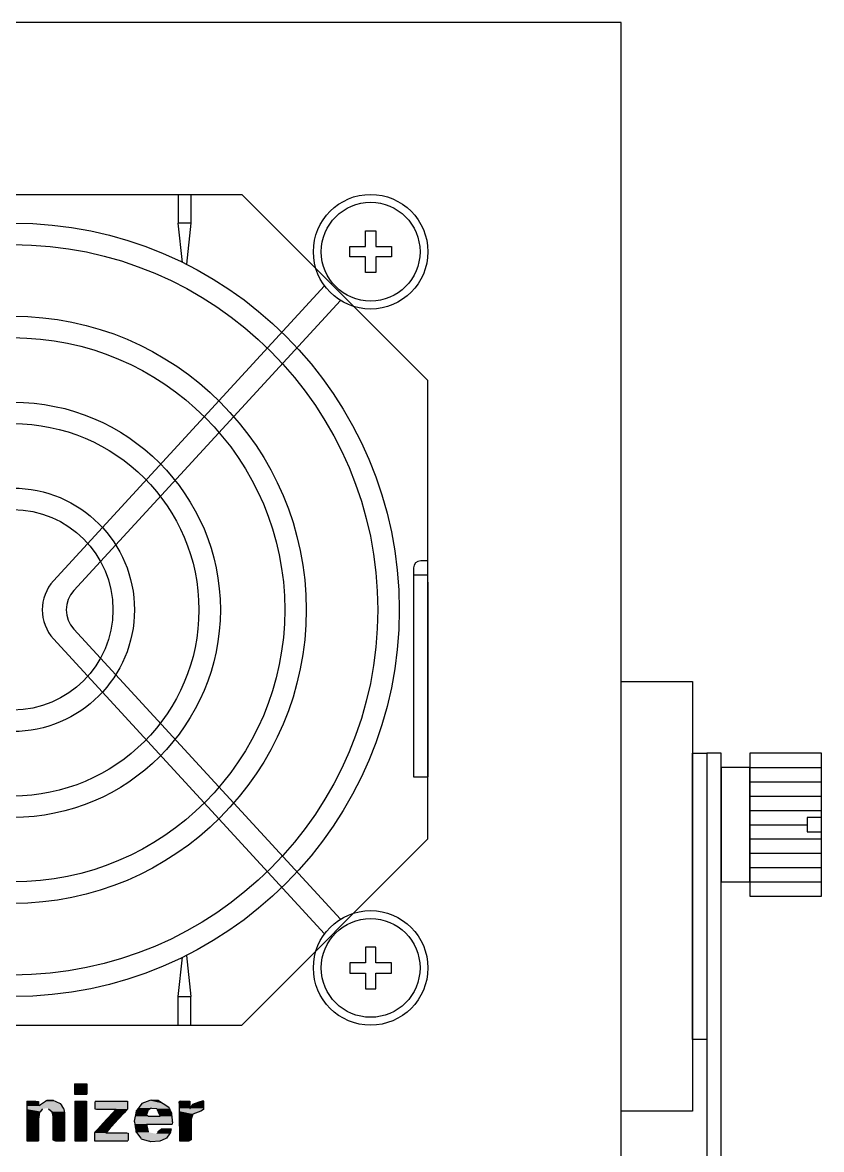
# Model space of a CAD drawing. Extents: x 57 to 405, y 53 to 275.
# Drawn here: x 116.7 to 172.5, y 196.1 to 274.8 of the extents above; entities that cross this region are included whole.
import ezdxf

# ---------------------------------------------------------------- set-up
doc = ezdxf.new("R2010")
doc.units = 0
doc.layers.get('0').update_dxf_attribs({"linetype": 'CONTINUOUS'})

# ---------------------------------------------------------------- blocks, each defined once
blk = doc.blocks.new('*U112')
at = {"color": 7, "linetype": 'CONTINUOUS'}
for p, q in [((127.719, 199.483), (127.606, 199.406)), ((127.606, 199.406), (127.615, 199.251)), ((127.615, 199.251), (127.619, 199.175)), ((127.619, 199.175), (127.625, 199.061)), ((127.625, 199.061), (127.628, 198.983)), ((127.719, 199.483), (128.355, 199.483)), ((128.355, 199.483), (128.358, 199.406)), ((128.358, 199.406), (128.363, 199.251)), ((128.363, 199.251), (128.365, 199.175)), ((128.365, 199.175), (128.369, 199.061)), ((128.369, 199.061), (128.377, 198.983)), ((128.43, 199.061), (128.382, 198.983)), ((128.499, 199.175), (128.43, 199.061)), ((128.546, 199.251), (128.499, 199.175)), ((128.999, 199.406), (128.546, 199.251)), ((129.226, 199.483), (128.999, 199.406)), ((129.323, 199.516), (129.226, 199.483)), ((129.323, 199.483), (129.323, 199.516)), ((129.323, 199.483), (129.323, 199.406)), ((129.323, 199.406), (129.323, 199.251)), ((129.323, 199.251), (129.323, 199.175)), ((129.323, 199.175), (129.323, 199.061)), ((129.323, 199.061), (129.323, 198.983)), ((127.628, 198.983), (127.628, 198.982)), ((127.628, 198.982), (127.629, 198.908)), ((127.629, 198.908), (127.629, 198.899)), ((127.629, 198.899), (127.629, 198.785)), ((127.629, 198.785), (127.63, 198.588)), ((127.63, 198.588), (127.63, 198.581)), ((127.63, 198.581), (127.631, 198.223)), ((128.377, 198.983), (128.382, 198.983)), ((128.564, 198.581), (128.461, 198.223)), ((128.583, 198.588), (128.564, 198.581)), ((129.144, 198.785), (128.583, 198.588)), ((129.323, 198.899), (129.144, 198.785)), ((129.323, 198.983), (129.323, 198.982)), ((129.323, 198.982), (129.323, 198.908)), ((129.323, 198.908), (129.323, 198.899)), ((127.631, 198.223), (127.631, 198.033)), ((127.631, 198.033), (127.633, 197.422)), ((128.461, 198.223), (128.454, 198.033)), ((128.454, 198.033), (128.454, 197.422)), ((127.633, 197.422), (127.633, 197.407)), ((127.633, 197.407), (127.634, 196.926)), ((127.634, 196.926), (127.634, 196.781)), ((127.634, 196.781), (127.634, 196.722)), ((127.634, 196.722), (127.894, 196.722)), ((127.894, 196.722), (128.326, 196.722)), ((128.454, 196.781), (128.326, 196.722)), ((128.454, 197.422), (128.454, 197.407)), ((128.454, 197.407), (128.454, 196.926)), ((128.454, 196.926), (128.454, 196.781))]:
    blk.add_line(p, q, dxfattribs=at)
for points in [[(127.719, 199.483), (127.606, 199.406), (128.358, 199.406)], [(127.606, 199.406), (127.615, 199.251), (128.363, 199.251)], [(127.615, 199.251), (127.619, 199.175), (128.365, 199.175)], [(127.619, 199.175), (127.625, 199.061), (128.369, 199.061)], [(127.625, 199.061), (127.628, 198.983), (128.377, 198.983)], [(127.719, 199.483), (127.719, 199.483), (128.355, 199.483)], [(128.43, 199.061), (128.382, 198.983), (129.323, 198.983)], [(128.499, 199.175), (128.43, 199.061), (129.323, 199.061)], [(128.546, 199.251), (128.499, 199.175), (129.323, 199.175)], [(128.999, 199.406), (128.546, 199.251), (129.323, 199.251)], [(129.226, 199.483), (128.999, 199.406), (129.323, 199.406)], [(129.323, 199.516), (129.226, 199.483), (129.323, 199.483)], [(127.628, 198.983), (127.628, 198.982), (129.323, 198.982)], [(127.628, 198.982), (127.629, 198.908), (129.323, 198.908)], [(127.629, 198.908), (127.629, 198.899), (129.323, 198.899)], [(127.629, 198.899), (127.629, 198.785), (129.144, 198.785)], [(127.629, 198.785), (127.63, 198.588), (128.583, 198.588)], [(127.63, 198.588), (127.63, 198.581), (128.564, 198.581)], [(127.63, 198.581), (127.631, 198.223), (128.461, 198.223)], [(128.377, 198.983), (128.377, 198.983), (128.382, 198.983)], [(127.631, 198.223), (127.631, 198.033), (128.454, 198.033)], [(127.631, 198.033), (127.633, 197.422), (128.454, 197.422)], [(127.633, 197.422), (127.633, 197.407), (128.454, 197.407)], [(127.633, 197.407), (127.634, 196.926), (128.454, 196.926)], [(127.634, 196.926), (127.634, 196.781), (128.454, 196.781)], [(127.634, 196.781), (127.634, 196.722), (128.326, 196.722)], [(127.634, 196.722), (127.634, 196.722), (127.894, 196.722)], [(127.894, 196.722), (127.894, 196.722), (128.326, 196.722)]]:
    blk.add_solid(points, dxfattribs=at)
at = {"color": 7, "linetype": 'CONTINUOUS', "extrusion": (0, 0, -1)}
for points in [[(-127.606, 199.406), (-128.358, 199.406), (-128.363, 199.251)], [(-127.615, 199.251), (-128.363, 199.251), (-128.365, 199.175)], [(-127.619, 199.175), (-128.365, 199.175), (-128.369, 199.061)], [(-127.625, 199.061), (-128.369, 199.061), (-128.377, 198.983)], [(-127.719, 199.483), (-128.355, 199.483), (-128.358, 199.406)], [(-128.43, 199.061), (-129.323, 199.061), (-129.323, 198.983)], [(-128.499, 199.175), (-129.323, 199.175), (-129.323, 199.061)], [(-128.546, 199.251), (-129.323, 199.251), (-129.323, 199.175)], [(-128.999, 199.406), (-129.323, 199.406), (-129.323, 199.251)], [(-129.226, 199.483), (-129.323, 199.483), (-129.323, 199.406)], [(-127.628, 198.983), (-129.323, 198.983), (-129.323, 198.982)], [(-127.628, 198.982), (-129.323, 198.982), (-129.323, 198.908)], [(-127.629, 198.908), (-129.323, 198.908), (-129.323, 198.899)], [(-127.629, 198.899), (-129.323, 198.899), (-129.144, 198.785)], [(-127.629, 198.785), (-129.144, 198.785), (-128.583, 198.588)], [(-127.63, 198.588), (-128.583, 198.588), (-128.564, 198.581)], [(-127.63, 198.581), (-128.564, 198.581), (-128.461, 198.223)], [(-127.631, 198.223), (-128.461, 198.223), (-128.454, 198.033)], [(-127.631, 198.033), (-128.454, 198.033), (-128.454, 197.422)], [(-127.633, 197.422), (-128.454, 197.422), (-128.454, 197.407)], [(-127.633, 197.407), (-128.454, 197.407), (-128.454, 196.926)], [(-127.634, 196.926), (-128.454, 196.926), (-128.454, 196.781)], [(-127.634, 196.781), (-128.454, 196.781), (-128.326, 196.722)]]:
    blk.add_solid(points, dxfattribs=at)
blk = doc.blocks.new('*U113')
at = {"color": 7, "linetype": 'CONTINUOUS'}
for p, q in [((124.828, 199.073), (124.774, 199.003)), ((125.019, 199.32), (124.828, 199.073)), ((125.581, 199.531), (125.019, 199.32)), ((125.655, 199.558), (125.581, 199.531)), ((126.178, 199.531), (125.655, 199.558)), ((126.178, 199.531), (126.506, 199.32)), ((126.506, 199.32), (126.89, 199.073)), ((126.89, 199.073), (126.922, 199.003)), ((124.548, 198.433), (124.483, 198.097)), ((124.57, 198.544), (124.548, 198.433)), ((124.594, 198.666), (124.57, 198.544)), ((124.621, 198.806), (124.594, 198.666)), ((124.646, 198.838), (124.621, 198.806)), ((124.746, 198.967), (124.646, 198.838)), ((124.774, 199.003), (124.746, 198.967)), ((125.381, 198.666), (125.343, 198.544)), ((125.343, 198.544), (125.485, 198.433)), ((125.424, 198.806), (125.381, 198.666)), ((125.434, 198.838), (125.424, 198.806)), ((125.626, 198.967), (125.434, 198.838)), ((125.485, 198.433), (125.99, 198.433)), ((125.68, 199.003), (125.626, 198.967)), ((125.68, 199.003), (126.053, 198.967)), ((125.99, 198.433), (126.293, 198.433)), ((126.053, 198.967), (126.111, 198.838)), ((126.111, 198.838), (126.126, 198.806)), ((126.126, 198.806), (126.188, 198.666)), ((126.188, 198.666), (126.243, 198.544)), ((126.243, 198.544), (126.293, 198.433)), ((126.922, 199.003), (126.938, 198.967)), ((126.938, 198.967), (126.997, 198.838)), ((126.997, 198.838), (127.011, 198.806)), ((127.011, 198.806), (127.075, 198.666)), ((127.075, 198.666), (127.088, 198.544)), ((127.088, 198.544), (127.1, 198.433)), ((127.1, 198.433), (127.136, 198.097)), ((124.483, 198.097), (124.495, 198.018)), ((124.495, 198.018), (124.516, 197.882)), ((124.516, 197.882), (124.569, 197.547)), ((124.569, 197.547), (124.583, 197.459)), ((125.336, 197.882), (125.755, 197.882)), ((125.336, 197.882), (125.417, 197.547)), ((125.417, 197.547), (125.438, 197.459)), ((125.755, 197.882), (126.572, 197.882)), ((126.383, 197.547), (126.282, 197.459)), ((126.383, 197.547), (126.686, 197.547)), ((126.572, 197.882), (127.125, 197.882)), ((126.686, 197.547), (126.989, 197.547)), ((126.989, 197.547), (127.055, 197.547)), ((127.055, 197.547), (127.038, 197.459)), ((127.145, 198.018), (127.125, 197.882)), ((127.136, 198.097), (127.145, 198.018)), ((124.583, 197.459), (124.6, 197.349)), ((124.6, 197.349), (124.626, 197.315)), ((124.626, 197.315), (124.628, 197.312)), ((124.628, 197.312), (124.706, 197.21)), ((124.706, 197.21), (124.945, 196.895)), ((124.945, 196.895), (124.973, 196.857)), ((124.973, 196.857), (125.513, 196.685)), ((125.438, 197.459), (125.464, 197.349)), ((125.464, 197.349), (125.473, 197.315)), ((125.473, 197.315), (125.485, 197.312)), ((126.117, 197.315), (126.114, 197.312)), ((126.157, 197.349), (126.117, 197.315)), ((126.282, 197.459), (126.157, 197.349)), ((126.644, 196.857), (126.265, 196.685)), ((126.727, 196.895), (126.644, 196.857)), ((126.94, 197.21), (126.727, 196.895)), ((127.009, 197.312), (126.94, 197.21)), ((127.01, 197.315), (127.009, 197.312)), ((127.017, 197.349), (127.01, 197.315)), ((127.038, 197.459), (127.017, 197.349)), ((125.638, 196.646), (125.513, 196.685)), ((126.265, 196.685), (125.638, 196.646))]:
    blk.add_line(p, q, dxfattribs=at)
for points in [[(124.828, 199.073), (124.774, 199.003), (126.922, 199.003)], [(125.019, 199.32), (124.828, 199.073), (126.89, 199.073)], [(125.581, 199.531), (125.019, 199.32), (126.506, 199.32)], [(125.655, 199.558), (125.581, 199.531), (126.178, 199.531)], [(124.548, 198.433), (124.483, 198.097), (127.136, 198.097)], [(124.57, 198.544), (124.548, 198.433), (125.485, 198.433)], [(124.594, 198.666), (124.57, 198.544), (125.343, 198.544)], [(124.621, 198.806), (124.594, 198.666), (125.381, 198.666)], [(124.646, 198.838), (124.621, 198.806), (125.424, 198.806)], [(124.746, 198.967), (124.646, 198.838), (125.434, 198.838)], [(124.774, 199.003), (124.746, 198.967), (125.626, 198.967)], [(125.485, 198.433), (125.485, 198.433), (125.99, 198.433)], [(125.68, 199.003), (126.053, 198.967), (126.938, 198.967)], [(125.99, 198.433), (125.99, 198.433), (126.293, 198.433)], [(126.053, 198.967), (126.111, 198.838), (126.997, 198.838)], [(126.111, 198.838), (126.126, 198.806), (127.011, 198.806)], [(126.126, 198.806), (126.188, 198.666), (127.075, 198.666)], [(126.188, 198.666), (126.243, 198.544), (127.088, 198.544)], [(126.243, 198.544), (126.293, 198.433), (127.1, 198.433)], [(124.483, 198.097), (124.495, 198.018), (127.145, 198.018)], [(124.495, 198.018), (124.516, 197.882), (127.125, 197.882)], [(124.516, 197.882), (124.569, 197.547), (125.417, 197.547)], [(124.569, 197.547), (124.583, 197.459), (125.438, 197.459)], [(125.336, 197.882), (125.336, 197.882), (125.755, 197.882)], [(125.755, 197.882), (125.755, 197.882), (126.572, 197.882)], [(126.383, 197.547), (126.282, 197.459), (127.038, 197.459)], [(126.383, 197.547), (126.383, 197.547), (126.686, 197.547)], [(126.572, 197.882), (126.572, 197.882), (127.125, 197.882)], [(126.686, 197.547), (126.686, 197.547), (126.989, 197.547)], [(126.989, 197.547), (126.989, 197.547), (127.055, 197.547)], [(124.583, 197.459), (124.6, 197.349), (125.464, 197.349)], [(124.6, 197.349), (124.626, 197.315), (125.473, 197.315)], [(124.626, 197.315), (124.628, 197.312), (125.485, 197.312)], [(124.628, 197.312), (124.706, 197.21), (125.997, 197.21)], [(124.706, 197.21), (124.945, 196.895), (126.727, 196.895)], [(124.945, 196.895), (124.973, 196.857), (126.644, 196.857)], [(124.973, 196.857), (125.513, 196.685), (126.265, 196.685)], [(126.114, 197.312), (125.997, 197.21), (126.94, 197.21)], [(126.117, 197.315), (126.114, 197.312), (127.009, 197.312)], [(126.157, 197.349), (126.117, 197.315), (127.01, 197.315)], [(126.282, 197.459), (126.157, 197.349), (127.017, 197.349)]]:
    blk.add_solid(points, dxfattribs=at)
at = {"color": 7, "linetype": 'CONTINUOUS', "extrusion": (0, 0, -1)}
for points in [[(-124.828, 199.073), (-126.89, 199.073), (-126.922, 199.003)], [(-125.019, 199.32), (-126.506, 199.32), (-126.89, 199.073)], [(-125.581, 199.531), (-126.178, 199.531), (-126.506, 199.32)], [(-124.548, 198.433), (-127.1, 198.433), (-127.136, 198.097)], [(-124.57, 198.544), (-125.343, 198.544), (-125.485, 198.433)], [(-124.594, 198.666), (-125.381, 198.666), (-125.343, 198.544)], [(-124.621, 198.806), (-125.424, 198.806), (-125.381, 198.666)], [(-124.646, 198.838), (-125.434, 198.838), (-125.424, 198.806)], [(-124.746, 198.967), (-125.626, 198.967), (-125.434, 198.838)], [(-124.774, 199.003), (-125.68, 199.003), (-125.626, 198.967)], [(-125.68, 199.003), (-126.922, 199.003), (-126.938, 198.967)], [(-126.053, 198.967), (-126.938, 198.967), (-126.997, 198.838)], [(-126.111, 198.838), (-126.997, 198.838), (-127.011, 198.806)], [(-126.126, 198.806), (-127.011, 198.806), (-127.075, 198.666)], [(-126.188, 198.666), (-127.075, 198.666), (-127.088, 198.544)], [(-126.243, 198.544), (-127.088, 198.544), (-127.1, 198.433)], [(-124.483, 198.097), (-127.136, 198.097), (-127.145, 198.018)], [(-124.495, 198.018), (-127.145, 198.018), (-127.125, 197.882)], [(-124.516, 197.882), (-125.336, 197.882), (-125.417, 197.547)], [(-124.569, 197.547), (-125.417, 197.547), (-125.438, 197.459)], [(-126.383, 197.547), (-127.055, 197.547), (-127.038, 197.459)], [(-124.583, 197.459), (-125.438, 197.459), (-125.464, 197.349)], [(-124.6, 197.349), (-125.464, 197.349), (-125.473, 197.315)], [(-124.626, 197.315), (-125.473, 197.315), (-125.485, 197.312)], [(-124.628, 197.312), (-125.485, 197.312), (-125.997, 197.21)], [(-124.706, 197.21), (-126.94, 197.21), (-126.727, 196.895)], [(-124.945, 196.895), (-126.727, 196.895), (-126.644, 196.857)], [(-124.973, 196.857), (-126.644, 196.857), (-126.265, 196.685)], [(-126.114, 197.312), (-127.009, 197.312), (-126.94, 197.21)], [(-126.117, 197.315), (-127.01, 197.315), (-127.009, 197.312)], [(-126.157, 197.349), (-127.017, 197.349), (-127.01, 197.315)], [(-126.282, 197.459), (-127.038, 197.459), (-127.017, 197.349)], [(-125.513, 196.685), (-126.265, 196.685), (-125.638, 196.646)]]:
    blk.add_solid(points, dxfattribs=at)
blk = doc.blocks.new('*U114')
at = {"color": 7, "linetype": 'CONTINUOUS'}
for p, q in [((121.759, 199.483), (121.733, 199.397)), ((121.733, 199.397), (121.733, 199.107)), ((121.733, 199.107), (121.733, 198.957)), ((121.759, 199.483), (122.454, 199.483)), ((122.454, 199.483), (123.482, 199.483)), ((123.482, 199.483), (123.861, 199.483)), ((123.861, 199.483), (124.01, 199.483)), ((124.01, 199.483), (124.01, 199.397)), ((124.01, 199.397), (124.01, 199.107)), ((124.01, 199.107), (124.01, 198.957)), ((121.733, 198.957), (121.834, 198.939)), ((121.834, 198.939), (121.87, 198.933)), ((121.87, 198.933), (122.473, 198.933)), ((122.473, 198.933), (123.076, 198.933)), ((122.975, 198.674), (122.595, 198.257)), ((123.147, 198.862), (122.975, 198.674)), ((123.076, 198.933), (123.208, 198.933)), ((123.173, 198.892), (123.147, 198.862)), ((123.208, 198.933), (123.173, 198.892)), ((123.773, 198.674), (123.393, 198.257)), ((123.945, 198.862), (123.773, 198.674)), ((123.973, 198.892), (123.945, 198.862)), ((124.005, 198.933), (123.973, 198.892)), ((124.01, 198.939), (124.005, 198.933)), ((124.01, 198.957), (124.01, 198.939)), ((121.932, 197.531), (121.76, 197.343)), ((122.312, 197.948), (121.932, 197.531)), ((122.595, 198.257), (122.312, 197.948)), ((122.729, 197.531), (122.557, 197.343)), ((123.109, 197.948), (122.729, 197.531)), ((123.393, 198.257), (123.109, 197.948)), ((121.699, 197.272), (121.694, 197.266)), ((121.694, 197.266), (121.694, 197.248)), ((121.694, 197.248), (121.694, 197.098)), ((121.694, 197.098), (121.694, 196.808)), ((121.694, 196.808), (121.694, 196.722)), ((121.694, 196.722), (121.85, 196.722)), ((121.732, 197.313), (121.699, 197.272)), ((121.76, 197.343), (121.732, 197.313)), ((121.85, 196.722), (122.244, 196.722)), ((122.244, 196.722), (123.315, 196.722)), ((122.531, 197.313), (122.496, 197.272)), ((122.496, 197.272), (122.637, 197.272)), ((122.557, 197.343), (122.531, 197.313)), ((122.637, 197.272), (123.278, 197.272)), ((123.278, 197.272), (123.92, 197.272)), ((123.315, 196.722), (124.038, 196.722)), ((123.92, 197.272), (123.958, 197.266)), ((123.958, 197.266), (124.065, 197.248)), ((124.065, 196.808), (124.038, 196.722)), ((124.065, 197.248), (124.065, 197.098)), ((124.065, 197.098), (124.065, 196.808))]:
    blk.add_line(p, q, dxfattribs=at)
for points in [[(121.759, 199.483), (121.733, 199.397), (124.01, 199.397)], [(121.733, 199.397), (121.733, 199.107), (124.01, 199.107)], [(121.733, 199.107), (121.733, 198.957), (124.01, 198.957)], [(121.759, 199.483), (121.759, 199.483), (122.454, 199.483)], [(122.454, 199.483), (122.454, 199.483), (123.482, 199.483)], [(123.482, 199.483), (123.482, 199.483), (123.861, 199.483)], [(123.861, 199.483), (123.861, 199.483), (124.01, 199.483)], [(121.733, 198.957), (121.834, 198.939), (124.01, 198.939)], [(121.834, 198.939), (121.87, 198.933), (124.005, 198.933)], [(121.87, 198.933), (121.87, 198.933), (122.473, 198.933)], [(122.473, 198.933), (122.473, 198.933), (123.076, 198.933)], [(122.975, 198.674), (122.595, 198.257), (123.393, 198.257)], [(123.147, 198.862), (122.975, 198.674), (123.773, 198.674)], [(123.076, 198.933), (123.076, 198.933), (123.208, 198.933)], [(123.173, 198.892), (123.147, 198.862), (123.945, 198.862)], [(123.208, 198.933), (123.173, 198.892), (123.973, 198.892)], [(121.932, 197.531), (121.76, 197.343), (122.557, 197.343)], [(122.312, 197.948), (121.932, 197.531), (122.729, 197.531)], [(122.595, 198.257), (122.312, 197.948), (123.109, 197.948)], [(121.699, 197.272), (121.694, 197.266), (123.958, 197.266)], [(121.694, 197.266), (121.694, 197.248), (124.065, 197.248)], [(121.694, 197.248), (121.694, 197.098), (124.065, 197.098)], [(121.694, 197.098), (121.694, 196.808), (124.065, 196.808)], [(121.694, 196.808), (121.694, 196.722), (124.038, 196.722)], [(121.694, 196.722), (121.694, 196.722), (121.85, 196.722)], [(121.732, 197.313), (121.699, 197.272), (122.496, 197.272)], [(121.76, 197.343), (121.732, 197.313), (122.531, 197.313)], [(121.85, 196.722), (121.85, 196.722), (122.244, 196.722)], [(122.244, 196.722), (122.244, 196.722), (123.315, 196.722)], [(122.496, 197.272), (122.496, 197.272), (122.637, 197.272)], [(122.637, 197.272), (122.637, 197.272), (123.278, 197.272)], [(123.278, 197.272), (123.278, 197.272), (123.92, 197.272)], [(123.315, 196.722), (123.315, 196.722), (124.038, 196.722)]]:
    blk.add_solid(points, dxfattribs=at)
at = {"color": 7, "linetype": 'CONTINUOUS', "extrusion": (0, 0, -1)}
for points in [[(-121.733, 199.397), (-124.01, 199.397), (-124.01, 199.107)], [(-121.733, 199.107), (-124.01, 199.107), (-124.01, 198.957)], [(-121.759, 199.483), (-124.01, 199.483), (-124.01, 199.397)], [(-121.733, 198.957), (-124.01, 198.957), (-124.01, 198.939)], [(-121.834, 198.939), (-124.01, 198.939), (-124.005, 198.933)], [(-122.975, 198.674), (-123.773, 198.674), (-123.393, 198.257)], [(-123.147, 198.862), (-123.945, 198.862), (-123.773, 198.674)], [(-123.173, 198.892), (-123.973, 198.892), (-123.945, 198.862)], [(-123.208, 198.933), (-124.005, 198.933), (-123.973, 198.892)], [(-121.932, 197.531), (-122.729, 197.531), (-122.557, 197.343)], [(-122.312, 197.948), (-123.109, 197.948), (-122.729, 197.531)], [(-122.595, 198.257), (-123.393, 198.257), (-123.109, 197.948)], [(-121.694, 197.266), (-123.958, 197.266), (-124.065, 197.248)], [(-121.694, 197.248), (-124.065, 197.248), (-124.065, 197.098)], [(-121.694, 197.098), (-124.065, 197.098), (-124.065, 196.808)], [(-121.694, 196.808), (-124.065, 196.808), (-124.038, 196.722)], [(-121.699, 197.272), (-123.92, 197.272), (-123.958, 197.266)], [(-121.732, 197.313), (-122.531, 197.313), (-122.496, 197.272)], [(-121.76, 197.343), (-122.557, 197.343), (-122.531, 197.313)]]:
    blk.add_solid(points, dxfattribs=at)
blk = doc.blocks.new('*U115')
at = {"color": 7, "linetype": 'CONTINUOUS'}
for p, q in [((120.297, 200.693), (121.178, 200.693)), ((120.297, 200.693), (120.297, 199.983)), ((121.178, 200.693), (121.178, 199.983)), ((120.297, 199.983), (121.178, 199.983)), ((120.325, 199.483), (121.15, 199.483)), ((120.325, 199.483), (120.325, 199.052)), ((120.325, 199.052), (120.325, 198.102)), ((121.15, 199.483), (121.15, 199.052)), ((121.15, 199.052), (121.15, 198.102)), ((120.325, 198.102), (120.325, 197.153)), ((121.15, 198.102), (121.15, 197.153)), ((120.325, 197.153), (120.325, 196.722)), ((120.325, 196.722), (121.15, 196.722)), ((121.15, 197.153), (121.15, 196.722))]:
    blk.add_line(p, q, dxfattribs=at)
for points in [[(120.297, 200.693), (120.297, 200.693), (121.178, 200.693)], [(120.297, 200.693), (120.297, 199.983), (121.178, 199.983)], [(120.297, 199.983), (120.297, 199.983), (121.178, 199.983)], [(120.325, 199.483), (120.325, 199.483), (121.15, 199.483)], [(120.325, 199.483), (120.325, 199.052), (121.15, 199.052)], [(120.325, 199.052), (120.325, 198.102), (121.15, 198.102)], [(120.325, 198.102), (120.325, 197.153), (121.15, 197.153)], [(120.325, 197.153), (120.325, 196.722), (121.15, 196.722)], [(120.325, 196.722), (120.325, 196.722), (121.15, 196.722)]]:
    blk.add_solid(points, dxfattribs=at)
at = {"color": 7, "linetype": 'CONTINUOUS', "extrusion": (0, 0, -1)}
for points in [[(-120.297, 200.693), (-121.178, 200.693), (-121.178, 199.983)], [(-120.325, 199.483), (-121.15, 199.483), (-121.15, 199.052)], [(-120.325, 199.052), (-121.15, 199.052), (-121.15, 198.102)], [(-120.325, 198.102), (-121.15, 198.102), (-121.15, 197.153)], [(-120.325, 197.153), (-121.15, 197.153), (-121.15, 196.722)]]:
    blk.add_solid(points, dxfattribs=at)
blk = doc.blocks.new('*U116')
at = {"color": 7, "linetype": 'CONTINUOUS'}
for p, q in [((116.977, 199.328), (116.976, 199.228)), ((116.976, 199.228), (116.976, 199.164)), ((116.976, 199.164), (116.976, 199.148)), ((116.976, 199.148), (116.976, 199.001)), ((116.978, 199.469), (116.977, 199.328)), ((116.978, 199.483), (117.104, 199.483)), ((116.978, 199.483), (116.978, 199.469)), ((117.104, 199.483), (117.605, 199.483)), ((117.605, 199.483), (117.795, 199.469)), ((117.795, 199.469), (117.795, 199.328)), ((117.795, 199.328), (117.795, 199.228)), ((117.795, 199.228), (117.795, 199.164)), ((117.922, 199.228), (117.828, 199.164)), ((118.067, 199.328), (117.922, 199.228)), ((118.272, 199.469), (118.067, 199.328)), ((118.292, 199.483), (118.272, 199.469)), ((118.368, 199.536), (118.292, 199.483)), ((118.83, 199.544), (118.368, 199.536)), ((118.849, 199.536), (118.83, 199.544)), ((118.849, 199.536), (118.964, 199.483)), ((118.964, 199.483), (118.994, 199.469)), ((118.994, 199.469), (119.302, 199.328)), ((119.302, 199.328), (119.369, 199.228)), ((119.369, 199.228), (119.412, 199.164)), ((119.412, 199.164), (119.422, 199.148)), ((119.422, 199.148), (119.52, 199.001)), ((116.976, 199.001), (116.976, 198.95)), ((116.976, 198.95), (116.976, 198.929)), ((116.976, 198.929), (116.976, 198.764)), ((116.976, 198.764), (116.976, 198.712)), ((116.976, 198.712), (116.976, 198.651)), ((116.976, 198.651), (116.976, 198.539)), ((116.976, 198.539), (116.976, 198.402)), ((116.976, 198.402), (116.976, 198.383)), ((116.976, 198.383), (116.976, 198.23)), ((117.817, 198.383), (117.8, 198.23)), ((117.819, 198.402), (117.817, 198.383)), ((117.834, 198.539), (117.819, 198.402)), ((117.846, 198.651), (117.834, 198.539)), ((117.891, 198.712), (117.846, 198.651)), ((117.93, 198.764), (117.891, 198.712)), ((118.053, 198.929), (117.93, 198.764)), ((118.068, 198.95), (118.053, 198.929)), ((118.495, 198.95), (118.52, 198.929)), ((118.52, 198.929), (118.718, 198.764)), ((118.718, 198.764), (118.728, 198.712)), ((118.728, 198.712), (118.74, 198.651)), ((118.74, 198.651), (118.761, 198.539)), ((118.761, 198.539), (118.787, 198.402)), ((118.787, 198.402), (118.791, 198.383)), ((118.791, 198.383), (118.791, 198.23)), ((119.52, 199.001), (119.554, 198.95)), ((119.554, 198.95), (119.568, 198.929)), ((119.568, 198.929), (119.596, 198.764)), ((119.596, 198.764), (119.605, 198.712)), ((119.605, 198.712), (119.608, 198.651)), ((119.608, 198.651), (119.616, 198.539)), ((119.616, 198.539), (119.616, 198.402)), ((119.616, 198.402), (119.616, 198.383)), ((119.616, 198.383), (119.616, 198.23)), ((116.976, 198.23), (116.976, 198.18)), ((116.976, 198.18), (116.976, 197.951)), ((116.976, 197.951), (116.976, 197.708)), ((116.976, 197.708), (116.976, 197.596)), ((116.976, 197.596), (116.976, 197.248)), ((117.8, 198.23), (117.8, 198.18)), ((117.8, 198.18), (117.8, 197.951)), ((117.8, 197.951), (117.8, 197.708)), ((117.8, 197.708), (117.8, 197.596)), ((117.8, 197.596), (117.8, 197.248)), ((118.791, 198.23), (118.791, 198.18)), ((118.791, 198.18), (118.791, 197.951)), ((118.791, 197.951), (118.791, 197.708)), ((118.791, 197.708), (118.791, 197.596)), ((118.791, 197.596), (118.791, 197.248)), ((119.616, 198.23), (119.616, 198.18)), ((119.616, 198.18), (119.616, 197.951)), ((119.616, 197.951), (119.616, 197.708)), ((119.616, 197.708), (119.616, 197.596)), ((119.616, 197.596), (119.616, 197.248)), ((116.976, 197.248), (116.976, 196.903)), ((116.976, 196.903), (116.976, 196.888)), ((116.976, 196.888), (116.979, 196.831)), ((116.979, 196.831), (116.981, 196.793)), ((116.981, 196.793), (116.985, 196.722)), ((116.985, 196.722), (117.388, 196.722)), ((117.388, 196.722), (117.791, 196.722)), ((117.797, 196.793), (117.791, 196.722)), ((117.8, 196.831), (117.797, 196.793)), ((117.8, 197.248), (117.8, 196.903)), ((117.8, 196.903), (117.8, 196.888)), ((117.8, 196.888), (117.8, 196.831)), ((118.791, 197.248), (118.791, 196.903)), ((118.791, 196.903), (118.791, 196.888)), ((118.791, 196.888), (118.791, 196.831)), ((118.791, 196.831), (118.791, 196.793)), ((118.791, 196.793), (118.982, 196.722)), ((118.982, 196.722), (119.487, 196.722)), ((119.487, 196.722), (119.613, 196.722)), ((119.614, 196.793), (119.613, 196.722)), ((119.615, 196.831), (119.614, 196.793)), ((119.616, 196.888), (119.615, 196.831)), ((119.616, 197.248), (119.616, 196.903)), ((119.616, 196.903), (119.616, 196.888))]:
    blk.add_line(p, q, dxfattribs=at)
for points in [[(116.977, 199.328), (116.976, 199.228), (117.795, 199.228)], [(116.976, 199.228), (116.976, 199.164), (117.795, 199.164)], [(116.976, 199.164), (116.976, 199.148), (117.805, 199.148)], [(116.976, 199.148), (116.976, 199.001), (119.52, 199.001)], [(116.978, 199.469), (116.977, 199.328), (117.795, 199.328)], [(116.978, 199.483), (116.978, 199.483), (117.104, 199.483)], [(116.978, 199.483), (116.978, 199.469), (117.795, 199.469)], [(117.104, 199.483), (117.104, 199.483), (117.605, 199.483)], [(117.828, 199.164), (117.805, 199.148), (119.422, 199.148)], [(117.922, 199.228), (117.828, 199.164), (119.412, 199.164)], [(118.067, 199.328), (117.922, 199.228), (119.369, 199.228)], [(118.272, 199.469), (118.067, 199.328), (119.302, 199.328)], [(118.292, 199.483), (118.272, 199.469), (118.994, 199.469)], [(118.368, 199.536), (118.292, 199.483), (118.964, 199.483)], [(118.83, 199.544), (118.368, 199.536), (118.849, 199.536)], [(116.976, 199.001), (116.976, 198.95), (118.068, 198.95)], [(116.976, 198.95), (116.976, 198.929), (118.053, 198.929)], [(116.976, 198.929), (116.976, 198.764), (117.93, 198.764)], [(116.976, 198.764), (116.976, 198.712), (117.891, 198.712)], [(116.976, 198.712), (116.976, 198.651), (117.846, 198.651)], [(116.976, 198.651), (116.976, 198.539), (117.834, 198.539)], [(116.976, 198.539), (116.976, 198.402), (117.819, 198.402)], [(116.976, 198.402), (116.976, 198.383), (117.817, 198.383)], [(116.976, 198.383), (116.976, 198.23), (117.8, 198.23)], [(118.433, 199.001), (118.495, 198.95), (119.554, 198.95)], [(118.495, 198.95), (118.52, 198.929), (119.568, 198.929)], [(118.52, 198.929), (118.718, 198.764), (119.596, 198.764)], [(118.718, 198.764), (118.728, 198.712), (119.605, 198.712)], [(118.728, 198.712), (118.74, 198.651), (119.608, 198.651)], [(118.74, 198.651), (118.761, 198.539), (119.616, 198.539)], [(118.761, 198.539), (118.787, 198.402), (119.616, 198.402)], [(118.787, 198.402), (118.791, 198.383), (119.616, 198.383)], [(118.791, 198.383), (118.791, 198.23), (119.616, 198.23)], [(116.976, 198.23), (116.976, 198.18), (117.8, 198.18)], [(116.976, 198.18), (116.976, 197.951), (117.8, 197.951)], [(116.976, 197.951), (116.976, 197.708), (117.8, 197.708)], [(116.976, 197.708), (116.976, 197.596), (117.8, 197.596)], [(116.976, 197.596), (116.976, 197.248), (117.8, 197.248)], [(118.791, 198.23), (118.791, 198.18), (119.616, 198.18)], [(118.791, 198.18), (118.791, 197.951), (119.616, 197.951)], [(118.791, 197.951), (118.791, 197.708), (119.616, 197.708)], [(118.791, 197.708), (118.791, 197.596), (119.616, 197.596)], [(118.791, 197.596), (118.791, 197.248), (119.616, 197.248)], [(116.976, 197.248), (116.976, 196.903), (117.8, 196.903)], [(116.976, 196.903), (116.976, 196.888), (117.8, 196.888)], [(116.976, 196.888), (116.979, 196.831), (117.8, 196.831)], [(116.979, 196.831), (116.981, 196.793), (117.797, 196.793)], [(116.981, 196.793), (116.985, 196.722), (117.791, 196.722)], [(116.985, 196.722), (116.985, 196.722), (117.388, 196.722)], [(117.388, 196.722), (117.388, 196.722), (117.791, 196.722)], [(118.791, 197.248), (118.791, 196.903), (119.616, 196.903)], [(118.791, 196.903), (118.791, 196.888), (119.616, 196.888)], [(118.791, 196.888), (118.791, 196.831), (119.615, 196.831)], [(118.791, 196.831), (118.791, 196.793), (119.614, 196.793)], [(118.791, 196.793), (118.982, 196.722), (119.613, 196.722)], [(118.982, 196.722), (118.982, 196.722), (119.487, 196.722)], [(119.487, 196.722), (119.487, 196.722), (119.613, 196.722)]]:
    blk.add_solid(points, dxfattribs=at)
at = {"color": 7, "linetype": 'CONTINUOUS', "extrusion": (0, 0, -1)}
for points in [[(-116.976, 199.228), (-117.795, 199.228), (-117.795, 199.164)], [(-116.976, 199.164), (-117.795, 199.164), (-117.805, 199.148)], [(-116.976, 199.148), (-119.422, 199.148), (-119.52, 199.001)], [(-116.977, 199.328), (-117.795, 199.328), (-117.795, 199.228)], [(-116.978, 199.483), (-117.605, 199.483), (-117.795, 199.469)], [(-116.978, 199.469), (-117.795, 199.469), (-117.795, 199.328)], [(-117.828, 199.164), (-119.412, 199.164), (-119.422, 199.148)], [(-117.922, 199.228), (-119.369, 199.228), (-119.412, 199.164)], [(-118.067, 199.328), (-119.302, 199.328), (-119.369, 199.228)], [(-118.272, 199.469), (-118.994, 199.469), (-119.302, 199.328)], [(-118.292, 199.483), (-118.964, 199.483), (-118.994, 199.469)], [(-118.368, 199.536), (-118.849, 199.536), (-118.964, 199.483)], [(-116.976, 199.001), (-118.433, 199.001), (-118.068, 198.95)], [(-116.976, 198.95), (-118.068, 198.95), (-118.053, 198.929)], [(-116.976, 198.929), (-118.053, 198.929), (-117.93, 198.764)], [(-116.976, 198.764), (-117.93, 198.764), (-117.891, 198.712)], [(-116.976, 198.712), (-117.891, 198.712), (-117.846, 198.651)], [(-116.976, 198.651), (-117.846, 198.651), (-117.834, 198.539)], [(-116.976, 198.539), (-117.834, 198.539), (-117.819, 198.402)], [(-116.976, 198.402), (-117.819, 198.402), (-117.817, 198.383)], [(-116.976, 198.383), (-117.817, 198.383), (-117.8, 198.23)], [(-118.433, 199.001), (-119.52, 199.001), (-119.554, 198.95)], [(-118.495, 198.95), (-119.554, 198.95), (-119.568, 198.929)], [(-118.52, 198.929), (-119.568, 198.929), (-119.596, 198.764)], [(-118.718, 198.764), (-119.596, 198.764), (-119.605, 198.712)], [(-118.728, 198.712), (-119.605, 198.712), (-119.608, 198.651)], [(-118.74, 198.651), (-119.608, 198.651), (-119.616, 198.539)], [(-118.761, 198.539), (-119.616, 198.539), (-119.616, 198.402)], [(-118.787, 198.402), (-119.616, 198.402), (-119.616, 198.383)], [(-118.791, 198.383), (-119.616, 198.383), (-119.616, 198.23)], [(-116.976, 198.23), (-117.8, 198.23), (-117.8, 198.18)], [(-116.976, 198.18), (-117.8, 198.18), (-117.8, 197.951)], [(-116.976, 197.951), (-117.8, 197.951), (-117.8, 197.708)], [(-116.976, 197.708), (-117.8, 197.708), (-117.8, 197.596)], [(-116.976, 197.596), (-117.8, 197.596), (-117.8, 197.248)], [(-118.791, 198.23), (-119.616, 198.23), (-119.616, 198.18)], [(-118.791, 198.18), (-119.616, 198.18), (-119.616, 197.951)], [(-118.791, 197.951), (-119.616, 197.951), (-119.616, 197.708)], [(-118.791, 197.708), (-119.616, 197.708), (-119.616, 197.596)], [(-118.791, 197.596), (-119.616, 197.596), (-119.616, 197.248)], [(-116.976, 197.248), (-117.8, 197.248), (-117.8, 196.903)], [(-116.976, 196.903), (-117.8, 196.903), (-117.8, 196.888)], [(-116.976, 196.888), (-117.8, 196.888), (-117.8, 196.831)], [(-116.979, 196.831), (-117.8, 196.831), (-117.797, 196.793)], [(-116.981, 196.793), (-117.797, 196.793), (-117.791, 196.722)], [(-118.791, 197.248), (-119.616, 197.248), (-119.616, 196.903)], [(-118.791, 196.903), (-119.616, 196.903), (-119.616, 196.888)], [(-118.791, 196.888), (-119.616, 196.888), (-119.615, 196.831)], [(-118.791, 196.831), (-119.615, 196.831), (-119.614, 196.793)], [(-118.791, 196.793), (-119.614, 196.793), (-119.613, 196.722)]]:
    blk.add_solid(points, dxfattribs=at)

msp = doc.modelspace()

# ---------------------------------------------------------------- linework, layer by layer
at = {"color": 7, "linetype": 'CONTINUOUS'}
for p, q in [((158.497, 274.79), (73.497, 274.79)), ((158.497, 152.79), (158.497, 274.79)), ((99.997, 262.79), (131.997, 262.79)), ((127.547, 262.79), (127.547, 260.79)), ((128.447, 262.79), (128.447, 260.79)), ((144.997, 249.79), (131.997, 262.79)), ((128.447, 260.79), (127.547, 260.79)), ((127.856, 258.046), (127.547, 260.79)), ((128.447, 260.79), (128.124, 257.913)), ((140.635, 260.24), (141.36, 260.24)), ((140.635, 259.152), (140.635, 260.24)), ((141.36, 260.24), (141.36, 259.152)), ((139.547, 259.152), (140.635, 259.152)), ((139.547, 258.427), (139.547, 259.152)), ((141.36, 259.152), (142.447, 259.152)), ((142.447, 259.152), (142.447, 258.427)), ((140.635, 258.427), (139.547, 258.427)), ((140.635, 257.34), (140.635, 258.427)), ((142.447, 258.427), (141.36, 258.427)), ((141.36, 258.427), (141.36, 257.34)), ((141.36, 257.34), (140.635, 257.34)), ((118.847, 235.821), (137.785, 256.406)), ((138.889, 255.391), (120.262, 235.144)), ((144.997, 217.79), (144.997, 249.79)), ((144.997, 237.213), (144.497, 237.213)), ((143.997, 236.713), (143.993, 222.13)), ((143.997, 236.213), (143.997, 224.213)), ((144.997, 236.213), (143.997, 236.213)), ((144.997, 235.713), (144.997, 222.13)), ((144.997, 224.213), (144.997, 235.213)), ((138.889, 212.189), (120.262, 232.436)), ((118.847, 231.759), (137.785, 211.174)), ((158.497, 198.79), (158.497, 228.79)), ((158.497, 228.79), (163.497, 228.79)), ((163.497, 228.79), (163.497, 198.79)), ((163.497, 203.79), (163.497, 223.79)), ((163.497, 223.79), (164.497, 223.79)), ((164.497, 223.79), (164.497, 142.79)), ((164.497, 223.79), (164.497, 203.79)), ((165.497, 223.79), (164.497, 223.79)), ((165.497, 142.79), (165.497, 223.79)), ((172.497, 223.79), (167.497, 223.79)), ((167.497, 223.79), (167.497, 213.79)), ((172.497, 213.79), (172.497, 223.79)), ((167.497, 222.79), (165.497, 222.79)), ((165.497, 222.79), (165.497, 214.79)), ((143.997, 222.13), (144.997, 222.13)), ((172.497, 219.29), (171.497, 219.29)), ((171.497, 219.29), (171.497, 218.29)), ((172.497, 218.29), (172.497, 219.29)), ((171.497, 218.29), (172.497, 218.29)), ((131.997, 204.79), (144.997, 217.79)), ((165.497, 214.79), (167.497, 214.79)), ((167.497, 213.79), (172.497, 213.79)), ((141.36, 210.24), (140.635, 210.24)), ((140.635, 210.24), (140.635, 209.152)), ((141.36, 209.152), (141.36, 210.24)), ((127.547, 206.79), (127.856, 209.533)), ((128.124, 209.666), (128.447, 206.79)), ((140.635, 209.152), (139.547, 209.152)), ((139.547, 209.152), (139.547, 208.427)), ((142.447, 209.152), (141.36, 209.152)), ((142.447, 208.427), (142.447, 209.152)), ((139.547, 208.427), (140.635, 208.427)), ((140.635, 208.427), (140.635, 207.34)), ((141.36, 208.427), (142.447, 208.427)), ((141.36, 207.34), (141.36, 208.427)), ((140.635, 207.34), (141.36, 207.34)), ((127.547, 204.79), (127.547, 206.79)), ((127.547, 206.79), (128.447, 206.79)), ((128.447, 204.79), (128.447, 206.79)), ((99.997, 204.79), (131.997, 204.79)), ((164.497, 203.79), (163.497, 203.79)), ((163.497, 198.79), (158.497, 198.79))]:
    msp.add_line(p, q, dxfattribs=at)
at = {"color": 3, "linetype": 'CONTINUOUS'}
for p, q in [((167.497, 214.79), (167.497, 222.79)), ((167.497, 222.79), (172.497, 222.79)), ((167.497, 221.79), (172.497, 221.79)), ((167.497, 220.79), (172.497, 220.79)), ((167.497, 219.79), (172.497, 219.79)), ((167.497, 218.79), (171.497, 218.79)), ((167.497, 217.79), (172.497, 217.79)), ((167.497, 216.79), (172.497, 216.79)), ((167.497, 215.79), (172.497, 215.79)), ((167.497, 214.79), (172.497, 214.79))]:
    msp.add_line(p, q, dxfattribs=at)
at = {"color": 7, "linetype": 'CONTINUOUS'}
for centre, radius in [((140.997, 258.79), 4), ((140.997, 258.79), 3.45), ((115.997, 233.79), 27), ((115.997, 233.79), 25.5), ((115.997, 233.79), 20.5), ((115.997, 233.79), 19), ((115.997, 233.79), 14.5), ((115.997, 233.79), 13), ((115.997, 233.79), 8.5), ((115.997, 233.79), 7), ((140.997, 208.79), 4), ((140.997, 208.79), 3.45)]:
    msp.add_circle(centre, radius, dxfattribs=at)
for centre, radius, start, end in [((144.497, 236.713), 0.5, 90, 180), ((121.055, 233.79), 3, 137.38594, 222.61406), ((121.734, 233.79), 2, 137.38594, 222.61406)]:
    msp.add_arc(centre, radius, start, end, dxfattribs=at)

# ---------------------------------------------------------------- block references
for name in ['*U115', '*U116', '*U114', '*U113', '*U112']:
    msp.add_blockref(name, (0, 0), dxfattribs=at)

doc.saveas('drawing.dxf')
